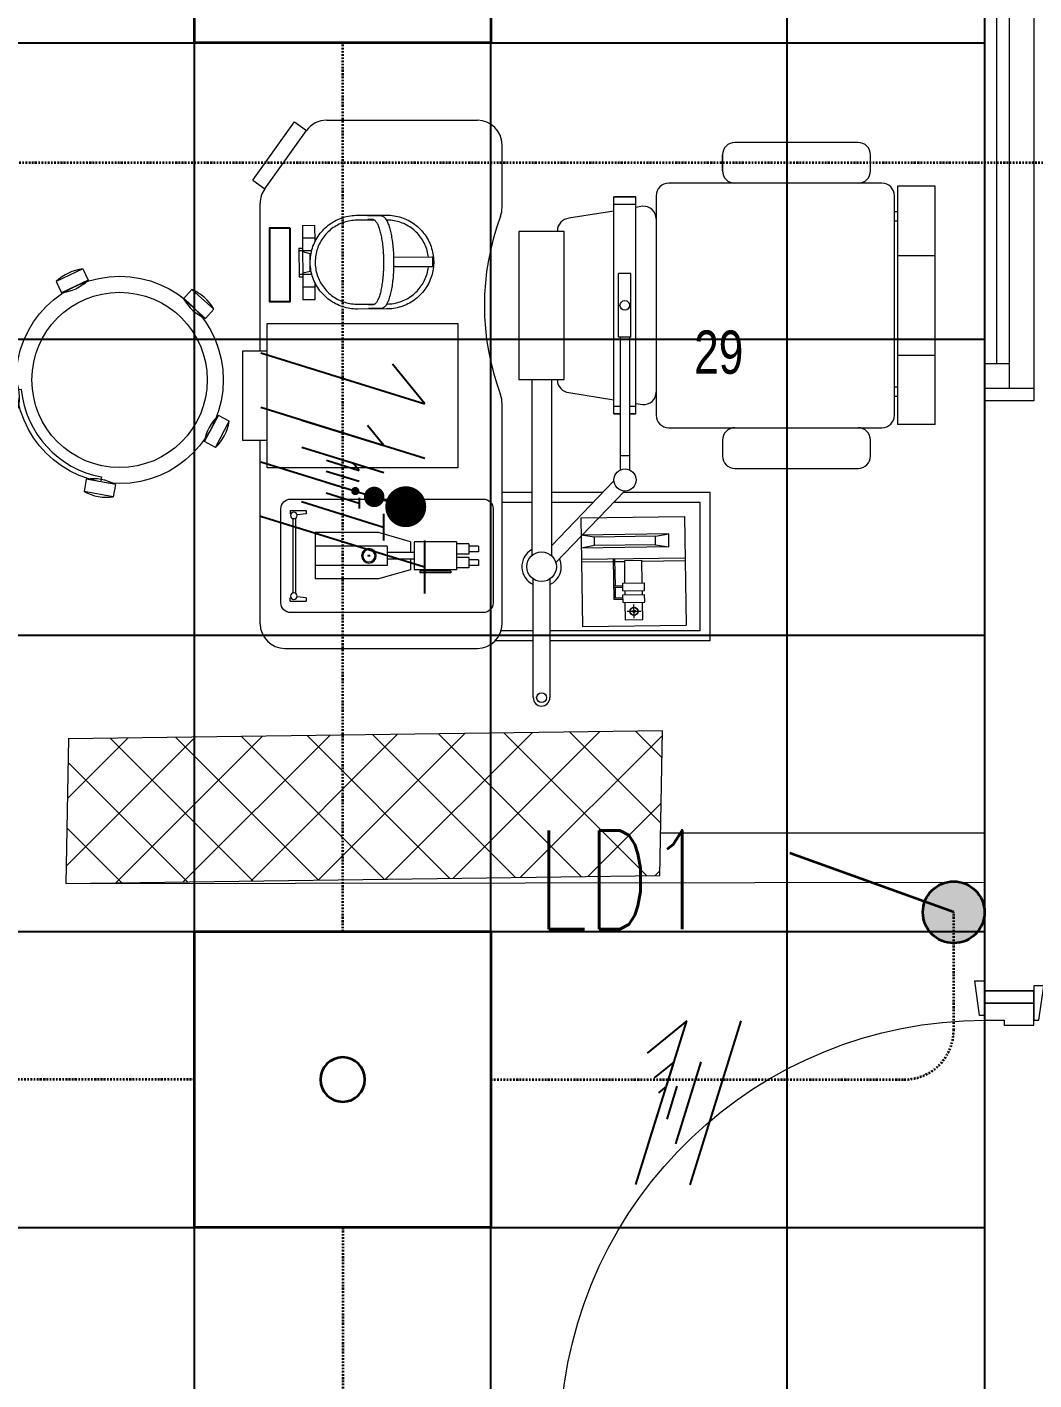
# Model space of a CAD drawing. Extents: x -12260 to 184725, y -29287 to 19916.
# Drawn here: x 12337 to 14376, y -6869 to -4128 of the extents above; entities that cross this region are included whole.
import ezdxf
from ezdxf.enums import TextEntityAlignment as Align

# ---------------------------------------------------------------- set-up
doc = ezdxf.new("R2010")
doc.units = 0
doc.header["$LTSCALE"] = 0.25
doc.linetypes.add('DASHDOT', pattern=[25.4, 12.7, -6.35, 0, -6.35])
for name, color, linetype, lineweight in [('01-First Floor-FUR$0$72_EGR_EQP_TAG', 142, 'Continuous', 5), ('01-First Floor-FUR$0$Aluminum', 251, 'Continuous', 5), ('01-First Floor-FUR$0$C-HYDR-CTCH', 251, 'Continuous', 5), ('01-First Floor-FUR$0$Hatch', 252, 'Continuous', 5), ('01-First Floor-FUR$0$LOADING', 253, 'Continuous', 5), ('01-First Floor-FUR$0$Walls', 251, 'Continuous', 5), ('01-First Floor-FUR$0$Wooden Joinery', 251, 'Continuous', 5), ('E-LITE-CIRC-NUMB', 6, 'Continuous', 25), ('E-LITE-CLNG', 150, 'Continuous', 35), ('E-LITE-CLNG-CNDT', 6, 'DASHDOT', 35), ('E-LITE-CTRL', 6, 'Continuous', 25), ('E-LITE-IDEN', 6, 'Continuous', 25), ('E-LITE-SWCH @ 100', 3, 'Continuous', 35), ('E-POWR-WIRE', 6, 'Continuous', 25), ('E-POWR-WIRE @ 100', 6, 'Continuous', 25), ('E-POWR-WIRE @ 20', 6, 'Continuous', 25), ('E-POWR-WIRE @ 50', 6, 'Continuous', 25)]:
    doc.layers.add(name, color=color, linetype=linetype, lineweight=lineweight)
doc.layers.add('01-First Floor-FUR$0$FALSE CEILING', color=251, linetype='Continuous')
doc.styles.add('01-First Floor-FUR$0$X3G_ENTITY_257CFD', font='swisscl.ttf', dxfattribs={"height": 200})
doc.styles.add('DC_SIMPLEX', font='SIMPLEX.shx', dxfattribs={"width": 0.7})

# ---------------------------------------------------------------- blocks, each defined once
blk = doc.blocks.new('*U23')
blk.add_hatch(color=256).paths.add_polyline_path([(0.625, -0.625, 1), (0.625, 0.625, 1)])
blk.add_line((0.625, 0), (3.947, -1.2))
blk.add_circle((0.625, 0), 0.625)
at = {"layer": 'E-LITE-CTRL', "style": 'DC_SIMPLEX', "width": 0.7, "flags": 8}
blk.add_attdef('CONTROL', (-26.627, -10.116), '', height=2, rotation=360, dxfattribs=at)
at = {"layer": 'E-LITE-IDEN', "style": 'DC_SIMPLEX', "width": 0.7, "flags": 8}
blk.add_attdef('TYPE', text='', height=2, rotation=360, dxfattribs=at).set_placement((-31.991, -10.116), align=Align.RIGHT)
blk = doc.blocks.new('*U24')
blk.add_lwpolyline([(-300, 300), (-300, -300), (300, -300), (300, 300)], close=True)
blk.add_circle((0, 0), 45)
at = {"layer": 'E-LITE-CIRC-NUMB', "style": 'DC_SIMPLEX', "width": 0.7, "flags": 8}
blk.add_attdef('CIRCUIT', text='', height=200, rotation=0, dxfattribs=at).set_placement((-473.9, 300), align=Align.RIGHT)
at = {"layer": 'E-LITE-CTRL', "style": 'DC_SIMPLEX', "width": 0.7, "flags": 8}
blk.add_attdef('CONTROL', (1118.9, -935), '', height=200, rotation=360, dxfattribs=at)
at = {"layer": 'E-LITE-IDEN', "style": 'DC_SIMPLEX', "width": 0.7, "flags": 8}
blk.add_attdef('TYPE', (460.4, 457.6), '', height=200, rotation=360, dxfattribs=at)
blk = doc.blocks.new('*U46')
for p, q in [((-0.515, -1.66), (0.515, 1.66)), ((0.515, 1.66), (-0.287, 1.001)), ((0.587, -1.663), (1.617, 1.658))]:
    blk.add_line(p, q)
blk = doc.blocks.new('*U829')
at = {"layer": 'E-POWR-WIRE @ 100', "xscale": 100, "yscale": 100, "zscale": 100}
blk.add_blockref('*U46', (13621.3, -6306.9), dxfattribs=at)
at = {"layer": 'E-POWR-WIRE @ 20', "xscale": 20, "yscale": 20, "zscale": 20}
blk.add_blockref('*U46', (13621.3, -6306.9), dxfattribs=at)
at = {"layer": 'E-POWR-WIRE @ 50', "xscale": 50, "yscale": 50, "zscale": 50}
blk.add_blockref('*U46', (13621.3, -6306.9), dxfattribs=at)
blk = doc.blocks.new('*U47')
for p, q in [((-1.655, 2.719), (1.665, 1.689)), ((1.665, 1.689), (1.006, 2.491)), ((-1.658, 1.617), (1.663, 0.587)), ((-1.66, 0.515), (1.66, -0.515)), ((-1.663, -0.587), (1.658, -1.617)), ((1.659, -1.078), (1.657, -2.157))]:
    blk.add_line(p, q)
at = {"const_width": 0.414}
blk.add_lwpolyline([(1.278, -0.19, 1), (1.277, -0.604, 1)], format="xyb", close=True, dxfattribs=at)
blk = doc.blocks.new('*U859')
at = {"layer": 'E-POWR-WIRE @ 100', "xscale": 100, "yscale": 100, "zscale": 100}
blk.add_blockref('*U47', (12976, -5060), dxfattribs=at)
at = {"layer": 'E-POWR-WIRE @ 20', "xscale": 20, "yscale": 20, "zscale": 20}
blk.add_blockref('*U47', (12976, -5060), dxfattribs=at)
at = {"layer": 'E-POWR-WIRE @ 50', "xscale": 50, "yscale": 50, "zscale": 50}
blk.add_blockref('*U47', (12976, -5060), dxfattribs=at)
blk = doc.blocks.new('01-First Floor-FUR$0$A$C72370EFE')
at = {"layer": '01-First Floor-FUR$0$Wooden Joinery'}
for p, q in [((-0.01, -0.04), (-0.02, -0.04)), ((-0.01, -0.03), (-0.01, -0.07)), ((0, -0.03), (-0.01, -0.03)), ((0.04, -0.03), (0.05, -0.03)), ((0.05, -0.03), (0.05, -0.07)), ((0.05, -0.04), (0.06, -0.04)), ((-0.05, -0.07), (-0.05, -0.16)), ((-0.03, -0.07), (-0.03, -0.16)), ((-0.01, -0.06), (-0.02, -0.06)), ((0, -0.07), (-0.01, -0.07)), ((0.04, -0.07), (0.05, -0.07)), ((0.05, -0.06), (0.06, -0.06)), ((0.07, -0.07), (0.07, -0.16)), ((0.09, -0.07), (0.09, -0.16)), ((-0.01, -0.17), (-0.02, -0.17)), ((-0.01, -0.19), (-0.02, -0.19)), ((-0.01, -0.17), (-0.01, -0.19)), ((0.05, -0.17), (0.06, -0.17)), ((0.05, -0.17), (0.05, -0.19)), ((0.05, -0.19), (0.06, -0.19))]:
    blk.add_line(p, q, dxfattribs=at)
for centre, radius, start, end in [((-0.02, -0.07), 0.03, 90, 180), ((0.06, -0.07), 0.03, 0, 90), ((-0.02, -0.07), 0.01, 90, 180), ((0.06, -0.07), 0.01, 0, 90), ((-0.02, -0.16), 0.03, 180, 270), ((-0.02, -0.16), 0.01, 180, 270), ((0.06, -0.16), 0.01, 270, 0), ((0.06, -0.16), 0.03, 270, 0)]:
    blk.add_arc(centre, radius, start, end, dxfattribs=at)
blk = doc.blocks.new('01-First Floor-FUR$0$A$C5DAD61B4')
at = {"layer": '01-First Floor-FUR$0$Wooden Joinery'}
for points in [[(80, 959.1), (80, 969.1), (10, 979.1), (10, 959.1)], [(940, 959.1), (940, 969.1), (1010, 979.1), (1010, 959.1)], [(70, 859.1), (70, 849.1), (0, 839.1), (0, 859.1)], [(120, 859.1), (120, 0), (80, 0), (80, 859.1)], [(950, 859.1), (950, 849.1), (1020, 839.1), (1020, 859.1)]]:
    blk.add_lwpolyline(points, close=True, dxfattribs=at)
for points in [[(45, 859.1), (45, 959.1), (20, 959.1), (20, 859.1), (45, 859.1)], [(45, 859.1), (80, 859.1), (80, 899.1), (90, 899.1), (90, 959.1), (45, 959.1), (45, 859.1)], [(975, 859.1), (940, 859.1), (940, 899.1), (930, 899.1), (930, 959.1), (975, 959.1), (975, 859.1)], [(975, 859.1), (975, 959.1), (1000, 959.1), (1000, 859.1), (975, 859.1)]]:
    blk.add_lwpolyline(points, dxfattribs=at)
blk.add_arc((80, 859.1), 860, 272.666, 0, dxfattribs=at)
at = {"layer": '01-First Floor-FUR$0$Wooden Joinery', "xscale": 999.9999999998854, "yscale": 999.9999999998854, "zscale": 999.9999999998854, "rotation": 180}
blk.add_blockref('01-First Floor-FUR$0$A$C72370EFE', (120, 0), dxfattribs=at)
blk = doc.blocks.new('01-First Floor-FUR$0$ME12326-P')
for p, q in [((0, 0.22), (0, 0)), ((0, 0.22), (0.21, 0.22)), ((0.21, 0.22), (0.21, 0)), ((0.027, 0.1807), (0, 0.1852)), ((0.1775, 0.1852), (0, 0.1852)), ((0.1505, 0.1807), (0.027, 0.1807)), ((0.027, 0.1635), (0.027, 0.1807)), ((0.1505, 0.1807), (0.1775, 0.1852)), ((0.1505, 0.1635), (0.1505, 0.1807)), ((0.1775, 0.159), (0.1775, 0.1852)), ((0.027, 0.1635), (0, 0.159)), ((0.1775, 0.159), (0, 0.159)), ((0.1505, 0.1635), (0.027, 0.1635)), ((0.1505, 0.1635), (0.1775, 0.159)), ((0.21, 0.1355), (0, 0.1355)), ((0.0648, 0.1301), (0, 0.1301)), ((0.0648, 0.0536), (0.0648, 0.1355)), ((0.0679, 0.0806), (0.0679, 0.1355)), ((0.0875, 0.1301), (0.0679, 0.1301)), ((0.0875, 0.0867), (0.0875, 0.1327)), ((0.0875, 0.1327), (0.1225, 0.1327)), ((0.1225, 0.0867), (0.1225, 0.1327)), ((0.21, 0.1301), (0.1225, 0.1301)), ((0.0831, 0.0715), (0.0831, 0.0867)), ((0.0831, 0.0867), (0.1269, 0.0867)), ((0.1269, 0.0715), (0.1269, 0.0867)), ((0.0831, 0.0806), (0.0648, 0.0806)), ((0.0831, 0.0776), (0.0648, 0.0776)), ((0.0831, 0.0567), (0.0648, 0.0567)), ((0.0679, 0.0567), (0.0679, 0.0776)), ((0.0831, 0.0715), (0.1269, 0.0715)), ((0.0831, 0.0476), (0.0831, 0.0628)), ((0.0831, 0.0628), (0.1269, 0.0628)), ((0.0875, 0.0628), (0.0875, 0.0715)), ((0.1225, 0.0628), (0.1225, 0.0715)), ((0.1269, 0.0476), (0.1269, 0.0628)), ((0.0831, 0.0536), (0.0648, 0.0536)), ((0.0831, 0.0476), (0.1269, 0.0476)), ((0.0875, 0.0116), (0.0875, 0.0476)), ((0.1192, 0.0291), (0.0908, 0.0291)), ((0.105, 0.0152), (0.105, 0.0435)), ((0.1225, 0.0116), (0.1225, 0.0476)), ((0, 0), (0.21, 0)), ((0.1225, 0.0116), (0.0875, 0.0116))]:
    blk.add_line(p, q)
for radius in [0.00847, 0.00758, 0.00267]:
    blk.add_circle((0.105, 0.0293), radius)
blk = doc.blocks.new('01-First Floor-FUR$0$ME12281-P')
at = {"color": 0}
for p, q in [((0.4454, 0.3153), (0.0554, 0.3153)), ((0.0354, 0.2953), (0.0354, 0.1053)), ((0.414, 0.2923), (0.414, 0.2855)), ((0.4469, 0.2923), (0.414, 0.2923)), ((0.414, 0.2855), (0.4325, 0.283)), ((0.4356, 0.2759), (0.4356, 0.124)), ((0.4412, 0.2759), (0.4412, 0.1246)), ((0.4469, 0.2855), (0.4447, 0.2855)), ((0.4469, 0.2923), (0.4469, 0.2855)), ((0.4654, 0.1053), (0.4654, 0.2953)), ((0.2028, 0.2289), (0.2676, 0.2473)), ((0.2676, 0.2473), (0.3961, 0.2473)), ((0.3961, 0.2473), (0.3961, 0.1533)), ((0.0648, 0.2198), (0.0845, 0.2198)), ((0.0648, 0.2198), (0.0648, 0.2083)), ((0.0845, 0.2243), (0.1099, 0.2243)), ((0.0845, 0.2243), (0.0845, 0.2037)), ((0.1099, 0.2289), (0.1953, 0.2289)), ((0.1099, 0.2289), (0.1099, 0.1716)), ((0.1953, 0.2289), (0.1953, 0.1716)), ((0.2028, 0.2289), (0.2028, 0.2071)), ((0.2504, 0.2198), (0.3961, 0.2198)), ((0.2504, 0.2198), (0.2504, 0.1808)), ((0.0648, 0.2083), (0.0845, 0.2083)), ((0.0648, 0.1922), (0.0648, 0.1808)), ((0.0648, 0.1922), (0.0845, 0.1922)), ((0.0845, 0.2037), (0.1099, 0.2037)), ((0.0845, 0.1968), (0.0845, 0.1762)), ((0.0845, 0.1968), (0.1099, 0.1968)), ((0.1953, 0.2071), (0.2504, 0.2071)), ((0.1953, 0.1934), (0.2504, 0.1934)), ((0.2028, 0.1934), (0.2028, 0.1716)), ((0.2851, 0.2009), (0.2851, 0.1996)), ((0.2851, 0.2009), (0.2892, 0.2009)), ((0.2851, 0.1996), (0.2892, 0.1996)), ((0.2892, 0.2009), (0.2892, 0.1996)), ((0.0648, 0.1808), (0.0845, 0.1808)), ((0.0845, 0.1762), (0.1099, 0.1762)), ((0.1099, 0.1716), (0.1953, 0.1716)), ((0.1211, 0.1692), (0.1211, 0.166)), ((0.1211, 0.1692), (0.184, 0.1692)), ((0.1211, 0.166), (0.184, 0.166)), ((0.184, 0.1692), (0.184, 0.166)), ((0.2028, 0.1716), (0.2676, 0.1533)), ((0.2504, 0.1808), (0.3961, 0.1808)), ((0.2676, 0.1533), (0.3961, 0.1533)), ((0.414, 0.1151), (0.4325, 0.1175)), ((0.414, 0.1151), (0.414, 0.1082)), ((0.4469, 0.1151), (0.4447, 0.1151)), ((0.4469, 0.1082), (0.4469, 0.1151)), ((0.0554, 0.0853), (0.4454, 0.0853)), ((0.4469, 0.1082), (0.414, 0.1082))]:
    blk.add_line(p, q, dxfattribs=at)
for centre, radius in [((0.439, 0.2821), 0.00657), ((0.2871, 0.2003), 0.0149), ((0.2871, 0.2003), 0.0125), ((0.439, 0.1184), 0.00657)]:
    blk.add_circle(centre, radius, dxfattribs=at)
for centre, start, end in [((0.0554, 0.2953), 90, 180), ((0.4454, 0.2953), 0, 90), ((0.0554, 0.1053), 180, 270), ((0.4454, 0.1053), 270, 0)]:
    blk.add_arc(centre, 0.02, start, end, dxfattribs=at)
blk = doc.blocks.new('01-First Floor-FUR$0$ME18014A-P')
for p, q in [((0.2537, 1.2997), (0.2362, 1.2753)), ((0.2537, 1.2997), (0.3719, 1.2152)), ((-0.6447, 1.2847), (-0.2727, 1.2847)), ((-0.0927, 1.2847), (0.2071, 1.2847)), ((0.2362, 1.2753), (0.3544, 1.1908)), ((0.2362, 1.2753), (0.3544, 1.1908)), ((-0.6947, 1.2347), (-0.6947, 0.8447)), ((0.3719, 1.2152), (0.3544, 1.1908)), ((0.3753, 1.1501), (0.3753, 0.8447)), ((-0.6792, 0.7317), (-0.6792, 0.8085)), ((-0.6447, 0.7947), (-0.1986, 0.7947)), ((-0.3792, 0.7347), (-0.3792, 0.7947)), ((0.1986, 0.7947), (0.3253, 0.7947)), ((-0.7944, 0.7317), (-0.5539, 0.7317)), ((-0.15, 0.7347), (-0.5068, 0.7347)), ((-0.5539, 0.6977), (-0.7944, 0.6977)), ((-0.6792, 0.3732), (-0.6792, 0.6977)), ((-0.3759, 0.5465), (-0.5208, 0.6859)), ((-0.15, 0.6947), (-0.5068, 0.6947)), ((-0.3551, 0.5682), (-0.4867, 0.6947)), ((-0.3792, 0.5913), (-0.3792, 0.6947)), ((-0.1765, 0.6594), (-0.1913, 0.5686)), ((-0.15, 0.6826), (-0.1512, 0.6826)), ((0.1512, 0.6826), (0.15, 0.6826)), ((0.1913, 0.5686), (0.1765, 0.6594)), ((-0.3792, 0.3732), (-0.3792, 0.5496)), ((-0.0644, 0.5554), (-0.3331, 0.5554)), ((-0.3037, 0.5554), (-0.3037, 0.5361)), ((-0.2198, 0.5686), (-0.2198, 0.5554)), ((-0.2198, 0.5686), (0.2198, 0.5686)), ((-0.2198, 0.5554), (-0.2198, 0.5686)), ((-0.2044, 0.5554), (-0.2044, 0.5686)), ((-0.0644, 0.5586), (0.0644, 0.5586)), ((-0.0644, 0.5336), (-0.0644, 0.5586)), ((0.0644, 0.5336), (0.0644, 0.5586)), ((0.2044, 0.5236), (0.2044, 0.5686)), ((0.2198, 0.5686), (0.2198, 0.5236)), ((0.2198, 0.5236), (0.2198, 0.5686)), ((-0.3326, 0.5361), (-0.0644, 0.5361)), ((-0.2198, 0.5361), (-0.2198, 0.5236)), ((-0.2198, 0.5236), (-0.2198, 0.5361)), ((-0.2198, 0.5236), (0.2198, 0.5236)), ((-0.2044, 0.5236), (-0.2044, 0.5361)), ((-0.1986, 0.5236), (-0.2008, 0.5102)), ((-0.0644, 0.5336), (0.0644, 0.5336)), ((0.2008, 0.5102), (0.1986, 0.5236)), ((0.2223, 0.4826), (-0.2223, 0.4826)), ((-0.2477, 0.4572), (-0.2477, 0.0254)), ((0.2476, 0.0254), (0.2476, 0.4572)), ((-0.6792, 0.3732), (-0.3792, 0.3732)), ((-0.2731, 0.3484), (-0.3048, 0.3484)), ((0.273, 0.3484), (0.3048, 0.3484)), ((0.3048, 0.3484), (0.273, 0.3484)), ((-0.3302, 0.323), (-0.3302, 0.0738)), ((0.3302, 0.0738), (0.3302, 0.323)), ((-0.3048, 0.0484), (-0.2731, 0.0484)), ((0.273, 0.0484), (0.3048, 0.0484)), ((-0.2223, 0), (0.2223, 0)), ((-0.1841, -0.0063), (-0.1841, 0)), ((-0.1651, 0), (-0.1651, -0.0063)), ((0.1714, 0), (0.1714, -0.0063)), ((0.1905, 0), (0.1905, -0.0063)), ((-0.2413, -0.0826), (-0.2413, -0.0063)), ((0.2413, -0.0063), (-0.2413, -0.0063)), ((-0.1016, -0.0826), (-0.1016, -0.0063)), ((0.1011, -0.0063), (0.1011, -0.0826)), ((0.2413, -0.0826), (0.2413, -0.0063)), ((-0.2413, -0.0826), (0.2413, -0.0826))]:
    blk.add_line(p, q)
at = {"color": 8}
for p, q in [((-0.6592, 0.7317), (-0.6592, 0.7968)), ((-0.3992, 0.7347), (-0.3992, 0.7947)), ((-0.6592, 0.3932), (-0.6592, 0.6977)), ((-0.3992, 0.6105), (-0.3992, 0.6947)), ((-0.3992, 0.3932), (-0.3992, 0.5689)), ((-0.6592, 0.3932), (-0.3992, 0.3932))]:
    blk.add_line(p, q, dxfattribs=at)
for points in [[(-0.2727, 1.2703), (-0.0927, 1.2703), (-0.0927, 1.3203), (-0.2727, 1.3203)], [(-0.3289, 0.8843), (-0.3289, 1.2703), (-0.0364, 1.2703), (-0.0364, 0.8843)], [(-0.15, 0.6686), (0.15, 0.6686), (0.15, 0.7607), (-0.15, 0.7607)]]:
    blk.add_lwpolyline(points, close=True)
for centre, radius in [((-0.5292, 0.7147), 0.03), ((-0.7944, 0.7147), 0.01), ((-0.3535, 0.5457), 0.0225), ((0, 0.5461), 0.00979)]:
    blk.add_circle(centre, radius)
for centre, radius, start, end in [((-0.6447, 1.2347), 0.05, 90, 180), ((0.2071, 1.2347), 0.05, 54.4343, 90), ((0.3253, 1.1501), 0.05, 0, 54.4343), ((-0.6447, 0.8447), 0.05, 180, 270), ((0, 0.313), 0.5175, 69.5195, 110.4805), ((0.3253, 0.8447), 0.05, 270, 0), ((-0.1986, 0.8447), 0.05, 270, 290.4805), ((0.1986, 0.8447), 0.05, 249.5195, 270), ((-0.5292, 0.7147), 0.04, 30, 154.8331), ((-0.7944, 0.7147), 0.017, 90, 270), ((-0.5292, 0.7147), 0.04, 205.1669, 294.1023), ((-0.1512, 0.6572), 0.0254, 90, 175.0303), ((0.1512, 0.6572), 0.0254, 4.9697, 90), ((-0.1755, 0.508), 0.0254, 175.0303, 270), ((0.1755, 0.508), 0.0254, 270, 4.9697), ((-0.2223, 0.4572), 0.0254, 90, 180), ((0.2223, 0.4572), 0.0254, 0, 90), ((-0.3048, 0.323), 0.0254, 90, 180), ((-0.2731, 0.323), 0.0254, 0, 90), ((0.273, 0.323), 0.0254, 90, 180), ((0.3048, 0.323), 0.0254, 0, 90), ((-0.3048, 0.0738), 0.0254, 180, 270), ((-0.2731, 0.0738), 0.0254, 270, 0), ((0.273, 0.0738), 0.0254, 180, 270), ((0.3048, 0.0738), 0.0254, 270, 0), ((-0.2223, 0.0254), 0.0254, 180, 270), ((0.2223, 0.0254), 0.0254, 270, 0)]:
    blk.add_arc(centre, radius, start, end)
blk = doc.blocks.new('01-First Floor-FUR$0$ME12818-P')
for p, q in [((-0.0262, 0.1712), (0.0316, 0.1712)), ((-0.0262, 0.1712), (-0.0262, 0.1635)), ((-0.0212, 0.1712), (-0.0212, 0.145)), ((0.0266, 0.1712), (0.0266, 0.145)), ((0.0316, 0.1712), (0.0316, 0.1635)), ((-0.0723, 0.1635), (0.0777, 0.1635)), ((-0.0723, 0.1635), (-0.0723, 0.1385)), ((-0.0389, 0.1385), (-0.0723, 0.1385)), ((-0.0468, 0.1635), (-0.0468, 0.1385)), ((-0.0148, 0.1485), (-0.0184, 0.1635)), ((0.0202, 0.1485), (-0.0148, 0.1485)), ((-0.0123, 0.1485), (-0.0123, 0.1471)), ((0.0177, 0.1471), (0.0177, 0.1485)), ((0.0238, 0.1635), (0.0202, 0.1485)), ((0.0777, 0.1385), (0.0442, 0.1385)), ((0.0521, 0.1635), (0.0521, 0.1385)), ((0.0777, 0.1635), (0.0777, 0.1385)), ((-0.0923, 0.0534), (-0.0923, -0.0066)), ((-0.0913, 0.0311), (-0.0913, 0.0053)), ((-0.0833, 0.0208), (-0.0833, 0.0311)), ((-0.0823, 0.018), (-0.0823, 0.0534)), ((0.0877, 0.0534), (0.0877, 0.018)), ((0.0887, 0.0311), (0.0887, 0.0208)), ((0.0967, 0.0053), (0.0967, 0.0311)), ((0.0977, -0.0066), (0.0977, 0.0534)), ((-0.0823, -0.0066), (-0.0823, -0.006)), ((-0.0053, -0.0205), (0.0107, -0.0205)), ((0.0877, -0.0061), (0.0877, -0.0066)), ((-0.0053, -0.0996), (-0.0058, -0.0996)), ((0.0107, -0.0996), (-0.0053, -0.0996)), ((0.0111, -0.0996), (0.0107, -0.0996))]:
    blk.add_line(p, q)
at = {"flags": 128}
for points in [[(0.0977, 0.0534), (0.0976, 0.0572), (0.0974, 0.061), (0.097, 0.0648), (0.0965, 0.0685), (0.0958, 0.0723), (0.095, 0.076), (0.094, 0.0796), (0.0929, 0.0833), (0.0916, 0.0869), (0.0902, 0.0904), (0.0886, 0.0939), (0.087, 0.0973), (0.0851, 0.1006), (0.0832, 0.1038), (0.0811, 0.107), (0.0789, 0.1101), (0.0766, 0.1131), (0.0741, 0.116), (0.0716, 0.1188), (0.0689, 0.1215), (0.0661, 0.1241), (0.0632, 0.1266), (0.0602, 0.129), (0.0572, 0.1312), (0.054, 0.1333), (0.0508, 0.1353), (0.0475, 0.1372), (0.0441, 0.1389), (0.0406, 0.1405), (0.0371, 0.1419), (0.0335, 0.1432), (0.0299, 0.1444), (0.0263, 0.1454), (0.0226, 0.1463), (0.0188, 0.147), (0.0151, 0.1476), (0.0113, 0.148), (0.0075, 0.1483), (0.0037, 0.1484), (-0.0001, 0.1483), (-0.0039, 0.1482), (-0.0077, 0.1478), (-0.0114, 0.1473), (-0.0152, 0.1467), (-0.0189, 0.1459), (-0.0226, 0.145), (-0.0262, 0.1439), (-0.0298, 0.1427), (-0.0334, 0.1413), (-0.0368, 0.1398), (-0.0403, 0.1381), (-0.0436, 0.1363), (-0.0469, 0.1344), (-0.0501, 0.1324), (-0.0532, 0.1302), (-0.0562, 0.1279), (-0.0592, 0.1255), (-0.062, 0.1229), (-0.0647, 0.1203), (-0.0674, 0.1176), (-0.0699, 0.1147), (-0.0723, 0.1118), (-0.0745, 0.1087), (-0.0767, 0.1056), (-0.0787, 0.1024), (-0.0806, 0.0991), (-0.0824, 0.0957), (-0.084, 0.0923), (-0.0855, 0.0888), (-0.0868, 0.0852), (-0.088, 0.0816), (-0.0891, 0.078), (-0.09, 0.0743), (-0.0907, 0.0705), (-0.0914, 0.0668), (-0.0918, 0.063), (-0.0921, 0.0592), (-0.0923, 0.0554), (-0.0923, 0.0534)], [(-0.0823, 0.0534), (-0.0822, 0.0568), (-0.082, 0.0602), (-0.0817, 0.0636), (-0.0812, 0.0669), (-0.0806, 0.0703), (-0.0799, 0.0736), (-0.079, 0.0769), (-0.078, 0.0801), (-0.0769, 0.0833), (-0.0756, 0.0865), (-0.0742, 0.0896), (-0.0727, 0.0926), (-0.0711, 0.0956), (-0.0693, 0.0985), (-0.0675, 0.1014), (-0.0655, 0.1041), (-0.0634, 0.1068), (-0.0612, 0.1094), (-0.0589, 0.1119), (-0.0565, 0.1144), (-0.054, 0.1167), (-0.0515, 0.1189), (-0.0488, 0.121), (-0.0461, 0.123), (-0.0432, 0.1249), (-0.0403, 0.1267), (-0.0374, 0.1284), (-0.0343, 0.1299), (-0.0313, 0.1313), (-0.0281, 0.1326), (-0.0249, 0.1338), (-0.0217, 0.1348), (-0.0184, 0.1357), (-0.0151, 0.1365), (-0.0118, 0.1371), (-0.0084, 0.1377), (-0.005, 0.138), (-0.0016, 0.1383), (0.0018, 0.1384), (0.0052, 0.1383), (0.0086, 0.1382), (0.012, 0.1379), (0.0153, 0.1374), (0.0187, 0.1369), (0.022, 0.1362), (0.0253, 0.1353), (0.0286, 0.1344), (0.0318, 0.1333), (0.0349, 0.132), (0.0381, 0.1307), (0.0411, 0.1292), (0.0441, 0.1276), (0.0471, 0.1259), (0.0499, 0.1241), (0.0527, 0.1221), (0.0554, 0.1201), (0.058, 0.1179), (0.0606, 0.1156), (0.063, 0.1133), (0.0654, 0.1108), (0.0676, 0.1082), (0.0698, 0.1056), (0.0718, 0.1029), (0.0737, 0.1001), (0.0755, 0.0972), (0.0772, 0.0943), (0.0788, 0.0912), (0.0803, 0.0882), (0.0816, 0.085), (0.0828, 0.0819), (0.0839, 0.0786), (0.0848, 0.0754), (0.0856, 0.0721), (0.0863, 0.0687), (0.0868, 0.0654), (0.0873, 0.062), (0.0875, 0.0586), (0.0877, 0.0552), (0.0877, 0.0534)], [(-0.0913, 0.0053), (-0.0912, 0.004), (-0.0909, 0.0028), (-0.0905, 0.0016), (-0.0898, 0.0005), (-0.089, -0.0007), (-0.0881, -0.0017), (-0.0871, -0.0028), (-0.0859, -0.0038), (-0.0845, -0.0047), (-0.0831, -0.0057), (-0.0815, -0.0066), (-0.0798, -0.0075), (-0.078, -0.0083), (-0.076, -0.0092), (-0.0739, -0.01), (-0.0718, -0.0108), (-0.0695, -0.0116), (-0.067, -0.0123), (-0.0645, -0.013), (-0.0619, -0.0137), (-0.0592, -0.0144), (-0.0563, -0.015), (-0.0534, -0.0156), (-0.0504, -0.0162), (-0.0473, -0.0167), (-0.0442, -0.0172), (-0.0409, -0.0177), (-0.0376, -0.0181), (-0.0343, -0.0185), (-0.0308, -0.0189), (-0.0274, -0.0192), (-0.0238, -0.0195), (-0.0203, -0.0198), (-0.0167, -0.02), (-0.013, -0.0202), (-0.0094, -0.0203), (-0.0057, -0.0204), (-0.002, -0.0205), (0.0017, -0.0205), (0.0054, -0.0205), (0.0091, -0.0204), (0.0128, -0.0204), (0.0164, -0.0202), (0.0201, -0.0201), (0.0237, -0.0199), (0.0273, -0.0196), (0.0309, -0.0194), (0.0344, -0.0191), (0.0378, -0.0187), (0.0412, -0.0183), (0.0446, -0.0179), (0.0478, -0.0175), (0.051, -0.017), (0.0542, -0.0165), (0.0572, -0.0159), (0.0602, -0.0153), (0.063, -0.0147), (0.0658, -0.0141), (0.0685, -0.0134), (0.0711, -0.0127), (0.0735, -0.012), (0.0759, -0.0112), (0.0782, -0.0104), (0.0803, -0.0096), (0.0823, -0.0088), (0.0842, -0.008), (0.086, -0.0071), (0.0876, -0.0062), (0.0892, -0.0052), (0.0906, -0.0043), (0.0918, -0.0033), (0.093, -0.0023), (0.094, -0.0012), (0.0948, -0.0002), (0.0955, 0.001), (0.0961, 0.0022), (0.0965, 0.0034), (0.0967, 0.0046), (0.0967, 0.0053)], [(-0.0833, 0.0208), (-0.0833, 0.0202), (-0.0831, 0.0195), (-0.0829, 0.0189), (-0.0825, 0.0182), (-0.082, 0.0175), (-0.0813, 0.0167), (-0.0805, 0.016), (-0.0796, 0.0152), (-0.0785, 0.0144), (-0.0773, 0.0136), (-0.076, 0.0128), (-0.0745, 0.012), (-0.0729, 0.0113), (-0.0711, 0.0105), (-0.0692, 0.0098), (-0.0672, 0.009), (-0.0651, 0.0083), (-0.0629, 0.0077), (-0.0606, 0.007), (-0.0581, 0.0064), (-0.0556, 0.0057), (-0.053, 0.0052), (-0.0502, 0.0046), (-0.0474, 0.0041), (-0.0445, 0.0036), (-0.0416, 0.0031), (-0.0385, 0.0027), (-0.0354, 0.0022), (-0.0322, 0.0019), (-0.029, 0.0015), (-0.0257, 0.0012), (-0.0224, 0.0009), (-0.019, 0.0007), (-0.0156, 0.0005), (-0.0122, 0.0003), (-0.0087, 0.0002), (-0.0052, 0.0001), (-0.0017, 0), (0.0017, 0), (0.0052, 0), (0.0087, 0), (0.0122, 0.0001), (0.0157, 0.0002), (0.0191, 0.0004), (0.0226, 0.0006), (0.026, 0.0008), (0.0293, 0.0011), (0.0326, 0.0014), (0.0359, 0.0017), (0.0391, 0.002), (0.0422, 0.0024), (0.0453, 0.0029), (0.0483, 0.0033), (0.0513, 0.0038), (0.0541, 0.0043), (0.0569, 0.0049), (0.0596, 0.0054), (0.0622, 0.006), (0.0647, 0.0067), (0.067, 0.0073), (0.0693, 0.008), (0.0715, 0.0087), (0.0736, 0.0094), (0.0755, 0.0101), (0.0773, 0.0109), (0.079, 0.0116), (0.0806, 0.0124), (0.082, 0.0132), (0.0833, 0.014), (0.0844, 0.0147), (0.0854, 0.0155), (0.0863, 0.0163), (0.087, 0.0171), (0.0876, 0.0178), (0.0881, 0.0185), (0.0884, 0.0192), (0.0886, 0.0198), (0.0887, 0.0204), (0.0887, 0.0208)], [(-0.0923, -0.0066), (-0.0922, -0.0104), (-0.092, -0.0142), (-0.0916, -0.018), (-0.0911, -0.0217), (-0.0904, -0.0255), (-0.0896, -0.0292), (-0.0886, -0.0329), (-0.0875, -0.0365), (-0.0862, -0.0401), (-0.0848, -0.0436), (-0.0833, -0.0471), (-0.0816, -0.0505), (-0.0797, -0.0538), (-0.0778, -0.0571), (-0.0757, -0.0603), (-0.0735, -0.0633), (-0.0712, -0.0663), (-0.0687, -0.0693), (-0.0662, -0.0721), (-0.0635, -0.0748), (-0.0607, -0.0774), (-0.0578, -0.0798), (-0.0549, -0.0822), (-0.0518, -0.0844), (-0.0486, -0.0866), (-0.0454, -0.0885), (-0.0421, -0.0904), (-0.0387, -0.0921), (-0.0352, -0.0937), (-0.0317, -0.0952), (-0.0282, -0.0965), (-0.0245, -0.0976), (-0.0209, -0.0986), (-0.0172, -0.0995), (-0.0135, -0.1002), (-0.0097, -0.1008), (-0.0059, -0.1012), (-0.0021, -0.1015), (0.0017, -0.1016), (0.0055, -0.1016), (0.0093, -0.1014), (0.013, -0.101), (0.0168, -0.1006), (0.0206, -0.0999), (0.0243, -0.0991), (0.028, -0.0982), (0.0316, -0.0971), (0.0352, -0.0959), (0.0387, -0.0945), (0.0422, -0.093), (0.0456, -0.0913), (0.049, -0.0896), (0.0523, -0.0876), (0.0555, -0.0856), (0.0586, -0.0834), (0.0616, -0.0811), (0.0646, -0.0787), (0.0674, -0.0762), (0.0701, -0.0735), (0.0727, -0.0708), (0.0753, -0.0679), (0.0776, -0.065), (0.0799, -0.0619), (0.0821, -0.0588), (0.0841, -0.0556), (0.086, -0.0523), (0.0878, -0.0489), (0.0894, -0.0455), (0.0909, -0.042), (0.0922, -0.0384), (0.0934, -0.0348), (0.0945, -0.0312), (0.0954, -0.0275), (0.0961, -0.0238), (0.0967, -0.02), (0.0972, -0.0162), (0.0975, -0.0125), (0.0977, -0.0087), (0.0977, -0.0066)], [(-0.0073, -0.091), (-0.0099, -0.0907), (-0.0133, -0.0901), (-0.0166, -0.0894), (-0.0199, -0.0886), (-0.0232, -0.0876), (-0.0264, -0.0865), (-0.0296, -0.0853), (-0.0327, -0.0839), (-0.0357, -0.0824), (-0.0387, -0.0808), (-0.0417, -0.0791), (-0.0445, -0.0773), (-0.0473, -0.0753), (-0.05, -0.0733), (-0.0527, -0.0711), (-0.0552, -0.0689), (-0.0576, -0.0665), (-0.06, -0.064), (-0.0622, -0.0615), (-0.0644, -0.0588), (-0.0664, -0.0561), (-0.0683, -0.0533), (-0.0701, -0.0504), (-0.0718, -0.0475), (-0.0734, -0.0445), (-0.0749, -0.0414), (-0.0762, -0.0383), (-0.0774, -0.0351), (-0.0785, -0.0319), (-0.0794, -0.0286), (-0.0802, -0.0253), (-0.0809, -0.022), (-0.0815, -0.0186), (-0.0819, -0.0152), (-0.0821, -0.0118), (-0.0823, -0.0084), (-0.0823, -0.0066)], [(-0.0073, -0.0204), (-0.0073, -0.0976)], [(0.0877, -0.0066), (0.0876, -0.01), (0.0874, -0.0134), (0.0871, -0.0168), (0.0866, -0.0202), (0.086, -0.0235), (0.0853, -0.0268), (0.0844, -0.0301), (0.0834, -0.0334), (0.0822, -0.0366), (0.081, -0.0397), (0.0796, -0.0428), (0.0781, -0.0459), (0.0765, -0.0488), (0.0747, -0.0518), (0.0728, -0.0546), (0.0709, -0.0574), (0.0688, -0.0601), (0.0666, -0.0627), (0.0643, -0.0652), (0.0619, -0.0676), (0.0594, -0.0699), (0.0569, -0.0721), (0.0542, -0.0742), (0.0514, -0.0762), (0.0486, -0.0781), (0.0457, -0.0799), (0.0428, -0.0816), (0.0397, -0.0831), (0.0366, -0.0845), (0.0335, -0.0858), (0.0303, -0.087), (0.0271, -0.088), (0.0238, -0.089), (0.0205, -0.0897), (0.0171, -0.0904), (0.0138, -0.0909), (0.0127, -0.091)], [(0.0127, -0.0976), (0.0127, -0.0204)], [(-0.0059, -0.0995), (-0.0062, -0.0994), (-0.0066, -0.0992), (-0.0069, -0.0989), (-0.0071, -0.0985), (-0.0073, -0.0981), (-0.0073, -0.0976)], [(0.0127, -0.0976), (0.0126, -0.0981), (0.0125, -0.0985), (0.0123, -0.0989), (0.0119, -0.0992), (0.0116, -0.0994), (0.0113, -0.0995)]]:
    blk.add_lwpolyline(points, dxfattribs=at)
for centre, major_axis, start_param, end_param in [((-0.0053, -0.02), (0.002, 0), 3.665191, 4.712389), ((0.0107, -0.02), (-0.002, 0), 1.570796, 2.617994)]:
    blk.add_ellipse(centre, major_axis=major_axis, ratio=0.262075, start_param=start_param, end_param=end_param)
blk = doc.blocks.new('01-First Floor-FUR$0$HF10037B-P')
at = {"layer": '01-First Floor-FUR$0$LOADING'}
for p, q in [((0.2459, 0.134), (0.1859, 0.134)), ((0.1859, 0.134), (0.1859, 0.109)), ((0.2459, 0.134), (0.2459, 0.109)), ((0.2459, 0.109), (0.1859, 0.109)), ((0, 0), (-0.0142, -0.0583)), ((0, 0), (0.0243, -0.0059)), ((0.0243, -0.0059), (0.01, -0.0642)), ((0.4071, -0.0094), (0.431, -0.0018)), ((0.4071, -0.0094), (0.4255, -0.0665)), ((0.431, -0.0018), (0.4493, -0.0589)), ((0.4069, -0.0417), (0.4165, -0.0387)), ((-0.0142, -0.0583), (0.01, -0.0642)), ((0.4255, -0.0665), (0.4493, -0.0589)), ((0.0524, -0.2725), (0.0674, -0.2525)), ((0.0524, -0.2725), (0.1004, -0.3085)), ((0.0674, -0.2525), (0.1154, -0.2885)), ((0.3125, -0.2897), (0.362, -0.2558)), ((0.3267, -0.268), (0.3323, -0.2763)), ((0.3761, -0.2764), (0.362, -0.2558)), ((0.1004, -0.3085), (0.1154, -0.2885)), ((0.3266, -0.3103), (0.3125, -0.2897)), ((0.3266, -0.3103), (0.3761, -0.2764))]:
    blk.add_line(p, q, dxfattribs=at)
for radius in [0.21, 0.1775]:
    blk.add_circle((0.2161, -0.1014), radius, dxfattribs=at)
for centre, radius, start, end in [((0.2159, 0.0465), 0.0925, 71.0754, 108.9246), ((0.2159, 0.1965), 0.0925, 251.0754, 288.9246), ((0.0779, -0.0499), 0.0925, 147.3419, 185.1912), ((-0.0678, -0.0143), 0.0925, 327.3419, 5.1912), ((0.4996, -0.0113), 0.0925, 178.8412, 216.6904), ((0.3568, -0.057), 0.0925, 358.8412, 36.6904), ((0.2161, -0.1014), 0.2, 303.6037, 17.3657), ((0.1289, -0.2205), 0.0925, 214.1875, 252.0368), ((0.0389, -0.3404), 0.0925, 34.1875, 72.0368), ((0.3867, -0.3449), 0.0925, 105.5121, 143.3614), ((0.3019, -0.2212), 0.0925, 285.5121, 323.3614)]:
    blk.add_arc(centre, radius, start, end, dxfattribs=at)
blk = doc.blocks.new('01-First Floor-FUR$0$A$C37be4daf')
at = {"layer": '01-First Floor-FUR$0$Aluminum'}
for p, q in [((1416, 598.2), (216, 598.2)), ((241, 498.2), (241, 598.2)), ((291, 548.2), (291, 598.2)), ((1341, 548.2), (1341, 598.2)), ((1391, 498.2), (1391, 598.2)), ((1391, 548.2), (241, 548.2)), ((291, 573.2), (1341, 573.2)), ((1416, 498.2), (216, 498.2))]:
    blk.add_line(p, q, dxfattribs=at)
at = {"layer": '01-First Floor-FUR$0$Walls'}
for p, q in [((216, 498.2), (216, 598.2)), ((1416, 498.2), (1416, 598.2))]:
    blk.add_line(p, q, dxfattribs=at)
blk = doc.blocks.new('01-First Floor-FUR')
at = {"layer": '01-First Floor-FUR$0$Hatch'}
h = blk.add_hatch(dxfattribs=at)
h.set_pattern_fill('ANSI37', color=256, scale=30)
h.set_pattern_definition([(45, (-1823.345, -13062.25), (-67.35192, 67.35192), []), (135, (-1823.345, -13062.25), (-67.35192, -67.35192), [])])
h.paths.add_polyline_path([(49129.3, 8855.6), (48525.4, 8847.5), (48529.3, 8559.1), (49133.2, 8567.2)])
h.paths.add_polyline_path([(41968.6, 8847.9), (41385, 8842.5), (41365.1, 8551.1), (41948.6, 8556.5)])
h.paths.add_polyline_path([(27591.6, 8840.5), (26992.5, 8836.4), (26986.8, 8543.4), (27585.9, 8547.5)])
h.paths.add_polyline_path([(34776.8, 8842.7), (34175.6, 8835.2), (34167.4, 8549.5), (34768.6, 8557)])
h.paths.add_polyline_path([(20372.4, 8849.8), (19765.9, 8827.9), (19780.4, 8535.4), (20386.9, 8557.2)])
h.paths.add_polyline_path([(13635.8, 8839.4), (12413.8, 8863.3), (12407.4, 8567.2), (13629.3, 8543.3)])
h.paths.add_polyline_path([(13649.8, 1639.3), (12434.8, 1623.6), (12421.4, 1331.2), (13636.4, 1346.9)])
h.paths.add_polyline_path([(13623.8, -5553.9), (12420.7, -5569.8), (12415, -5862.9), (13618.1, -5846.9)])
h.paths.add_polyline_path([(13642.3, -12752.6), (12445.6, -12764), (12448.4, -13058.5), (13645.1, -13047)])
h.paths.add_polyline_path([(6007.3, -12750.5), (5403.7, -12754.2), (5414.4, -13039.6), (6017.9, -13035.9)])
h.paths.add_polyline_path([(5991.8, -5552.5), (5395, -5550.9), (5394.9, -5852.1), (5991.7, -5853.6)])
h.paths.add_polyline_path([(6001.7, 1637.1), (5382.4, 1638.3), (5371.8, 1335.4), (5991.1, 1334.1)])
h.paths.add_polyline_path([(5978.4, 8816.5), (5377.7, 8830.9), (5374.1, 8541.3), (5974.8, 8526.8)])
h.paths.add_polyline_path([(-1220.7, 8814.6), (-1823.3, 8837.3), (-1821.5, 8549), (-1218.8, 8526.3)])
h.paths.add_polyline_path([(-1213, -5563.7), (-1815, -5570.7), (-1811.6, -5862.3), (-1209.6, -5855.3)])
h.paths.add_polyline_path([(-1195.5, -12758.3), (-1793.9, -12759.3), (-1789, -13060), (-1190.6, -13059)])
h.paths.add_polyline_path([(20391.2, -12745), (19785.5, -12758), (19791.3, -13059.2), (20396.9, -13046.2)])
h.paths.add_polyline_path([(20384.7, -5552.6), (19790.3, -5570.1), (19792.4, -5866.7), (20386.8, -5849.1)])
h.paths.add_polyline_path([(20376, 1655.5), (19777, 1647.8), (19781.1, 1347.6), (20380, 1355.3)])
h.paths.add_polyline_path([(27576.3, 1640.2), (26974.4, 1644.9), (26978.6, 1352.8), (27580.6, 1348.1)])
h.paths.add_polyline_path([(27580.1, -5542.5), (26976.2, -5560), (26989.7, -5860.1), (27589.8, -5839.1)])
h.paths.add_polyline_path([(27596.2, -12758.5), (26992.3, -12751.9), (26990, -13037.6), (27593.8, -13044.2)])
h.paths.add_polyline_path([(34794.7, -12748), (34197.4, -12762.6), (34206.4, -13062.3), (34803.7, -13047.7)])
h.paths.add_polyline_path([(34787.4, -5559.7), (34186.1, -5557.7), (34187.2, -5855), (34788.5, -5856.9)])
h.paths.add_polyline_path([(34750.9, 1644.2), (34170.1, 1648.9), (34189.8, 1359), (34770.6, 1354.3)])
h.paths.add_polyline_path([(41954.3, 1643.4), (41356.7, 1657.2), (41358.7, 1365.3), (41956.3, 1351.5)])
h.paths.add_polyline_path([(41955.3, -5555.1), (41386.9, -5562.7), (41388.7, -5856.9), (41957.1, -5849.3)])
h.paths.add_polyline_path([(41992.3, -12752.3), (41387.1, -12754.9), (41388.4, -13059.5), (41993.7, -13056.8)])
h.paths.add_polyline_path([(49166.6, -12752.8), (48578.6, -12736.7), (48565.4, -13043.9), (49153.3, -13060)])
h.paths.add_polyline_path([(49150.8, -5553.4), (48547.6, -5552.3), (48545.6, -5848.8), (49148.8, -5849.9)])
at = {"layer": '01-First Floor-FUR$0$C-HYDR-CTCH', "elevation": 301952, "flags": 128}
blk.add_lwpolyline([(12420.7, -5569), (12415, -5862.9), (13618.1, -5846.9), (13623.8, -5553.9), (12420.2, -5569.9)], dxfattribs=at)
at = {"layer": '01-First Floor-FUR$0$FALSE CEILING', "linetype": 'Continuous'}
for p, q in [((12676, -7160), (12676, -2810)), ((13276, -7160), (13276, -2810)), ((13876, -7160), (13876, -2810)), ((10276, -4160), (14276, -4160)), ((10276, -4760), (14276, -4760)), ((10276, -5360), (14276, -5360)), ((10276, -5960), (14276, -5960)), ((10276, -6560), (14276, -6560))]:
    blk.add_line(p, q, dxfattribs=at)
at = {"layer": '01-First Floor-FUR$0$FALSE CEILING'}
blk.add_lwpolyline([(14276, -7160), (10276, -7160), (10276, -2810), (14276, -2810)], close=True, dxfattribs=at)
at = {"layer": '01-First Floor-FUR$0$FALSE CEILING', "extrusion": (-1.66552e-10, -4.6879e-08, 1), "elevation": -0.1}
blk.add_lwpolyline([(12868.7, -4534.6), (12868.7, -4684.6), (12828.7, -4684.6), (12828.7, -4534.6)], close=True, dxfattribs=at)
at = {"layer": '01-First Floor-FUR$0$LOADING', "extrusion": (-1.66552e-10, -4.6879e-08, 1), "elevation": -0.1}
blk.add_lwpolyline([(12868.7, -4534.6), (12868.7, -4684.6), (12828.7, -4684.6), (12828.7, -4534.6)], close=True, dxfattribs=at)
at = {"layer": '01-First Floor-FUR$0$Walls'}
for p, q in [((14276, -2810), (14276, -5760)), ((13619.8, -5760), (14276, -5760)), ((12415, -5862.9, 301952), (14276, -5860)), ((14276, -5860), (14276, -6080)), ((14276, -6080), (14376, -6080))]:
    blk.add_line(p, q, dxfattribs=at)
at = {"rotation": 90}
blk.add_blockref('01-First Floor-FUR$0$A$C37be4daf', (14874.2, -5101), dxfattribs=at)
at = {"layer": '01-First Floor-FUR$0$LOADING', "extrusion": (1.43227e-21, 4.73306e-08, -1), "xscale": -999.9999999999999, "yscale": 999.9999999999999, "zscale": -999.9999999999999, "rotation": 270}
blk.add_blockref('01-First Floor-FUR$0$ME18014A-P', (-14093.5, -4692, 0.1), dxfattribs=at)
at = {"layer": '01-First Floor-FUR$0$LOADING', "extrusion": (-1.43227e-21, -4.73306e-08, 1), "xscale": -1000, "yscale": 1000, "zscale": 1000, "rotation": 90.24544648778834}
blk.add_blockref('01-First Floor-FUR$0$ME12818-P', (13058.7, -4601.4, -0.1), dxfattribs=at)
at = {"layer": '01-First Floor-FUR$0$LOADING', "extrusion": (-2.79672e-08, 3.6788e-07, -1), "xscale": -1000.000000000001, "yscale": 1000.000000000001, "zscale": 999.999999999999, "rotation": 117.971696169471}
blk.add_blockref('01-First Floor-FUR$0$HF10037B-P', (-12715.1, -4699.6, 0.1), dxfattribs=at)
at = {"layer": '01-First Floor-FUR$0$LOADING', "extrusion": (-1.43227e-21, -4.73306e-08, 1), "xscale": -1000, "yscale": 999.9999999999999, "zscale": 999.9999999999999}
blk.add_blockref('01-First Floor-FUR$0$ME12281-P', (13316.2, -5399.4, 3.2), dxfattribs=at)
at = {"layer": '01-First Floor-FUR$0$LOADING', "extrusion": (-3.68387e-07, -8.1011e-08, 1), "xscale": 1000.000000000001, "yscale": 1000.000000000001, "zscale": 1000.000000000001, "rotation": 0.8046661792795066}
blk.add_blockref('01-First Floor-FUR$0$ME12326-P', (13461.5, -5342.4, -0.1), dxfattribs=at)
at = {"layer": '01-First Floor-FUR$0$Wooden Joinery', "xscale": -1, "rotation": 270.0000000000001}
blk.add_blockref('01-First Floor-FUR$0$A$C5DAD61B4', (13416.9, -7080), dxfattribs=at)
at = {"layer": '01-First Floor-FUR$0$72_EGR_EQP_TAG', "insert": (13737.6, -4742.8, -0.1), "char_height": 87.47, "attachment_point": 2, "style": '01-First Floor-FUR$0$X3G_ENTITY_257CFD'}
blk.add_mtext('29', dxfattribs=at)

msp = doc.modelspace()

# ---------------------------------------------------------------- linework, layer by layer
at = {"layer": 'E-LITE-CLNG-CNDT', "color": 1}
msp.add_lwpolyline([(11176, -4160), (11176, -4302.1, 0.414214), (11276, -4402.1), (14614.6, -4402.1, -0.414214), (14714.6, -4502.1), (14714.6, -6669.8, 0.414214), (14814.6, -6769.8), (14976, -6769.8)], format="xyb", dxfattribs=at)
at = {"layer": 'E-LITE-CLNG-CNDT'}
for points in [[(12976, -5960), (12976, -4160)], [(12676, -6260), (11476, -6260)], [(12976, -6560), (12976, -7660)]]:
    msp.add_lwpolyline(points, dxfattribs=at)
msp.add_lwpolyline([(13276, -6260), (14113.5, -6260, 0.414214), (14213.5, -6160), (14213.5, -5921.2)], format="xyb", dxfattribs=at)

# ---------------------------------------------------------------- block references
at = {"layer": 'E-LITE-CLNG'}
ref = msp.add_blockref('*U24', (12976, -3860), dxfattribs=dict(at, xscale=-1))
ref.add_attrib('TYPE', 'LD1', (13369.5, -3555.5), dxfattribs={"layer": 'E-LITE-IDEN', "height": 200, "rotation": 0, "style": 'DC_SIMPLEX', "width": 0.7, "flags": 8})
ref = msp.add_blockref('*U24', (12976, -6260), dxfattribs=dict(at, xscale=-1))
ref.add_attrib('TYPE', 'LD1', (13369.5, -5955.5), dxfattribs={"layer": 'E-LITE-IDEN', "height": 200, "rotation": 0, "style": 'DC_SIMPLEX', "width": 0.7, "flags": 8})
at = {"layer": 'E-LITE-CLNG-CNDT'}
msp.add_blockref('01-First Floor-FUR', (0, 0), dxfattribs=at)
at = {"layer": 'E-LITE-SWCH @ 100', "xscale": 100, "yscale": 100, "zscale": 100, "rotation": 180}
msp.add_blockref('*U23', (14276, -5921.2), dxfattribs=at)
at = {"layer": 'E-POWR-WIRE'}
for name in ['*U859', '*U829']:
    msp.add_blockref(name, (0, 0), dxfattribs=at)

doc.saveas('drawing.dxf')
